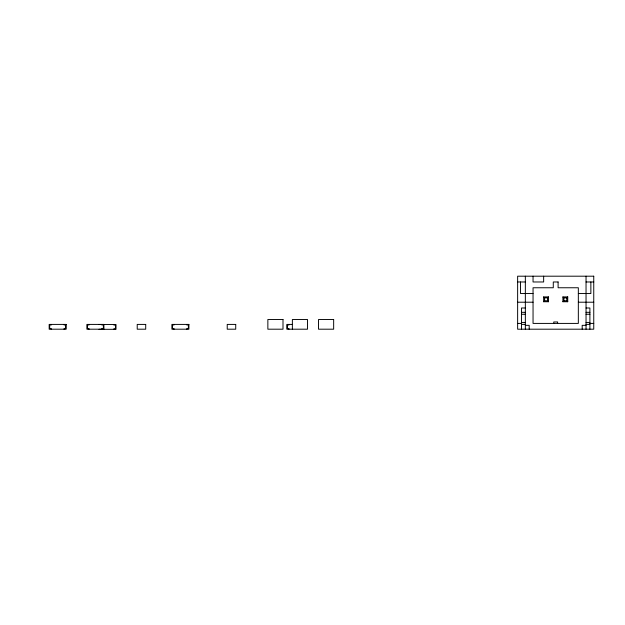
<?xml version="1.0" encoding="UTF-8"?>
<svg xmlns="http://www.w3.org/2000/svg" width="625" height="625" viewBox="0 0 625 625"><rect width="100%" height="100%" fill="white"/><g stroke="black" fill="none" stroke-linecap="round" stroke-linejoin="round"><path stroke-width="0.94" d="M543.648 301.734L544.609 300.766L544.609 297.875L543.648 296.914L548.469 296.914L548.469 301.734L543.648 301.734L543.648 296.914M548.469 301.734L547.5 300.766L547.5 297.875L548.469 296.914M562.914 301.734L563.883 300.766L563.883 297.875L562.914 296.914L567.734 296.914L567.734 301.734L562.914 301.734L562.914 296.914M567.734 301.734L566.773 300.766L566.773 297.875L567.734 296.914M517.633 281.977L525.344 281.977M586.039 281.977L593.75 281.977M533.047 293.539L520.523 293.539L520.523 281.977M578.336 293.539L590.859 293.539L590.859 281.977M544.609 297.875L547.5 297.875M563.883 297.875L566.773 297.875M544.609 300.766L547.5 300.766M563.883 300.766L566.773 300.766M517.633 302.211L533.047 302.211M578.336 302.211L593.75 302.211M525.344 307.992L521.484 307.992L521.484 329.195M586.039 307.992L589.898 307.992L589.898 329.195M521.484 312.328L525.344 312.328M586.039 312.328L589.898 312.328M521.484 314.258L525.344 314.258M586.039 314.258L589.898 314.258M521.484 322.445L525.344 322.445M586.039 322.445L589.898 322.445M517.633 323.414L521.484 323.414M589.898 323.414L593.75 323.414M521.484 324.375L525.344 324.375M586.039 324.375L589.898 324.375M292.609 324.414L286.844 324.414L286.844 329.195L307.508 329.195L307.508 319.508L292.375 319.508L292.375 329.195M99.016 324.531L116.008 324.531L116.008 329.312L99.016 329.312M525.344 325.336L529.195 325.336L529.195 329.195M586.039 325.336L582.188 325.336L582.188 329.195M586.039 276.195L586.039 329.195M557.617 323.414L557.617 321.969L553.766 321.969L553.766 323.414M543.648 276.195L543.648 281.977L533.047 281.977L533.047 276.195M525.344 276.195L525.344 329.195M288.961 324.414L288.961 324.945L287.375 324.945L287.375 328.664L288.961 328.664L288.961 329.195M186.781 324.414L186.781 324.945L188.375 324.945L188.375 328.664L186.781 328.664L186.781 329.195M174.039 324.414L174.039 324.945L172.445 324.945L172.445 328.664L174.039 328.664L174.039 329.195M113.883 324.531L113.883 325.062L115.477 325.062L115.477 328.781L113.883 328.781L113.883 329.312M101.773 324.414L101.773 324.945L103.367 324.945L103.367 328.664L101.773 328.664L101.773 329.195M89.031 324.414L89.031 324.945L87.438 324.945L87.438 328.664L89.031 328.664L89.031 329.195M64.039 324.414L64.039 324.945L65.633 324.945L65.633 328.664L64.039 328.664L64.039 329.195M51.297 324.414L51.297 324.945L49.703 324.945L49.703 328.664L51.297 328.664L51.297 329.195M593.75 276.195L517.633 276.195L517.633 329.195L593.75 329.195L593.75 276.195M558.102 281.977L553.281 281.977L553.281 287.758L533.047 287.758L533.047 323.414L578.336 323.414L578.336 287.758L558.102 287.758L558.102 281.977M283 319.508L267.859 319.508L267.859 329.195L283 329.195L283 319.508M333.656 319.508L318.523 319.508L318.523 329.195L333.656 329.195L333.656 319.508M66.164 324.414L49.172 324.414L49.172 329.195L66.164 329.195L66.164 324.414M103.898 324.414L86.906 324.414L86.906 329.195L103.898 329.195L103.898 324.414M145.711 324.414L137.219 324.414L137.219 329.195L145.711 329.195L145.711 324.414M188.906 324.414L171.914 324.414L171.914 329.195L188.906 329.195L188.906 324.414M235.727 324.414L227.227 324.414L227.227 329.195L235.727 329.195L235.727 324.414"/></g></svg>
